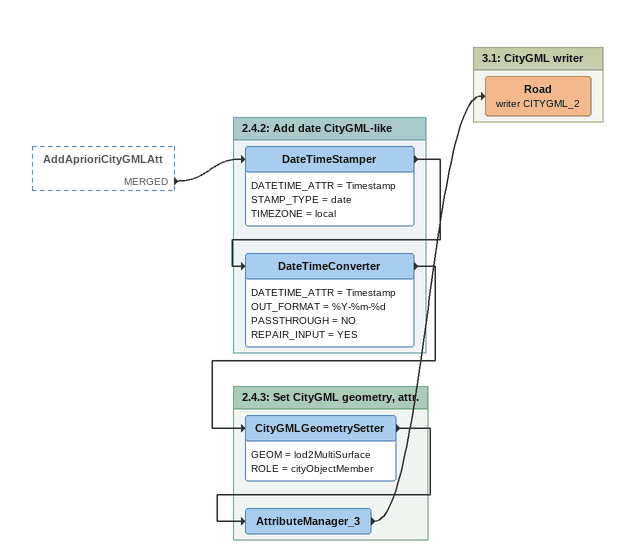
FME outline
AddAprioriCityGMLAtt [outside]
    MERGED -> DateTimeStamper

Bookmark: 2.4.2: Add date CityGML-like
DateTimeStamper
    DATETIME_ATTR = Timestamp
    STAMP_TYPE = date
    TIMEZONE = local
    -> DateTimeConverter
DateTimeConverter
    DATETIME_ATTR = Timestamp
    OUT_FORMAT = %Y-%m-%d
    PASSTHROUGH = NO
    REPAIR_INPUT = YES
    -> CityGMLGeometrySetter

Bookmark: 2.4.3: Set CityGML geometry, attr.
CityGMLGeometrySetter
    GEOM = lod2MultiSurface
    ROLE = cityObjectMember
    -> AttributeManager_3
AttributeManager_3
    -> Road (writer CITYGML_2)

Bookmark: 3.1: CityGML writer
Road (writer CITYGML_2)
